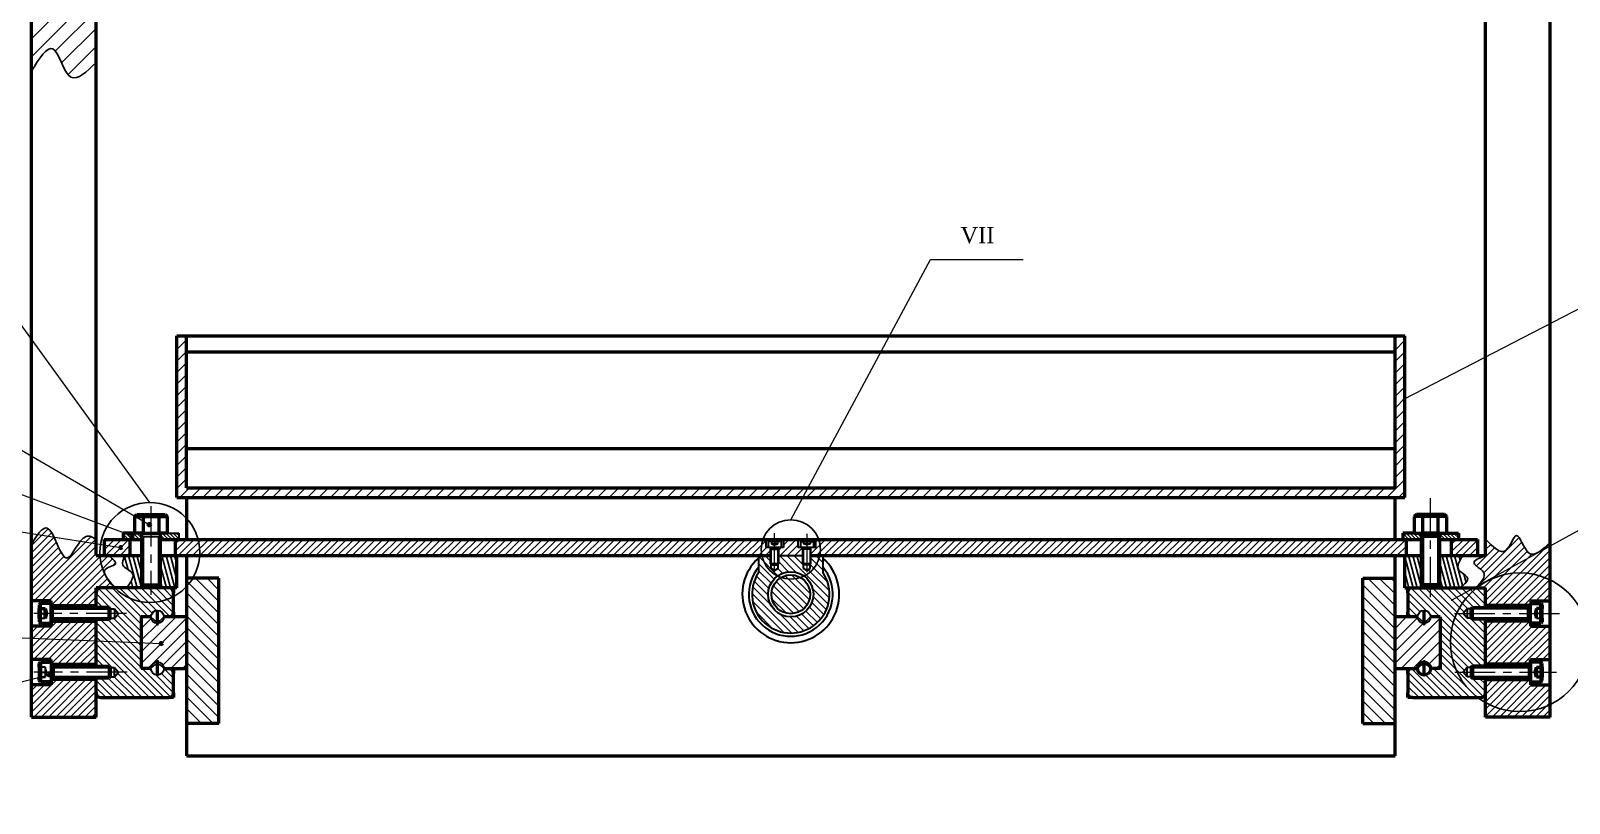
# Model space of a CAD drawing. Header units: inches. Extents: x -8900 to -5053, y -1814 to -15.
# Drawn here: x -7113.9 to -6637.8, y -1473.2 to -1234 of the extents above; entities that cross this region are included whole.
import ezdxf

# ---------------------------------------------------------------- set-up
doc = ezdxf.new("R2010")
doc.units = ezdxf.units.IN
doc.header["$LTSCALE"] = 2
doc.header["$MEASUREMENT"] = 0
for name, pattern in [('CENTER', [2, 1.25, -0.25, 0.25, -0.25]), ('CENTER2', [28.575, 19.05, -3.175, 3.175, -3.175]), ('DASHED', [0.2, 0.1, -0.1]), ('HIDDEN2', [4.7625, 3.175, -1.5875])]:
    doc.linetypes.add(name, pattern=pattern)
doc.layers.add('AM_0', color=7, linetype='Continuous', lineweight=50, plot=False)
for name, color, linetype, lineweight in [('Centerline (ISO)', 7, 'CENTER2', 30), ('duong co ban', 7, 'Continuous', 50), ('duong tam', 1, 'CENTER', 20), ('Hidden (ISO)', 7, 'DASHED', 30), ('Visible (ISO)', 7, 'Continuous', 50), ('Visible Narrow (ISO)', 6, 'Continuous', 35)]:
    doc.layers.add(name, color=color, linetype=linetype, lineweight=lineweight)
doc.styles.get("Standard").update_dxf_attribs({"font": 'arial.ttf', "height": 2.5})
pattern_1 = [(135, (-9133.90184, -669.1662), (-0.561266, -0.561266), [])]
pattern_2 = [(45, (-9133.9018, -669.1662), (-1.122532, 1.122532), [])]
pattern_3 = [(45, (-8345.9142, -2555.9642), (-1.7960512, 1.7960512), [])]
pattern_4 = [(135, (-8345.9142, -2555.9642), (-1.122532, -1.122532), [])]
pattern_5 = [(45, (-8345.9142, -2555.9642), (-1.122532, 1.122532), [])]

msp = doc.modelspace()

# ---------------------------------------------------------------- hatches: boundary and pattern name
h = msp.add_hatch()
h.set_pattern_fill('ANSI31', color=256, scale=1.25, style=0)
h.set_pattern_definition([(45, (-9133.902, -669.1662), (-2.80633, 2.80633), [])])
edge = h.paths.add_edge_path()
edge.add_spline(control_points=[(-7113.71, -1246.46), (-7111.32, -1242.59), (-7106.3, -1234.5), (-7102.73, -1252.7), (-7096.57, -1246.59), (-7093.71, -1243.76)], knot_values=[0, 0, 0, 0, 9.548776, 19.953225, 28.954952, 28.954952, 28.954952, 28.954952], degree=3, periodic=0)
edge.add_line((-7093.71, -1243.76), (-7093.71, -1195.96))
edge.add_line((-7093.71, -1195.96), (-7101.71, -1195.96))
edge.add_line((-7101.71, -1195.96), (-7101.71, -1193.96))
edge.add_line((-7101.71, -1193.96), (-7113.71, -1193.96))
edge.add_line((-7113.71, -1193.96), (-7113.71, -1246.46))
h.paths.add_polyline_path([(-7093.71, -1146.46), (-7113.71, -1146.46), (-7113.71, -1178.96), (-7101.71, -1178.96), (-7101.71, -1176.96), (-7093.71, -1176.96)])
at = {"linetype": 'Continuous'}
h = msp.add_hatch(dxfattribs=at)
h.set_pattern_fill('ANSI31', color=2, scale=0.8, style=0)
h.set_pattern_definition(pattern_3)
edge = h.paths.add_edge_path()
edge.add_line((-7068.71, -1378.46), (-6688.71, -1378.46))
edge.add_line((-7068.71, -1378.46), (-7068.71, -1328.46))
edge.add_line((-7068.71, -1328.46), (-7065.71, -1328.46))
edge.add_line((-7065.71, -1375.46), (-7065.71, -1328.46))
edge.add_line((-7065.71, -1375.46), (-6691.71, -1375.46))
edge.add_line((-6691.71, -1375.46), (-6691.71, -1328.46))
edge.add_line((-6691.71, -1328.46), (-6688.71, -1328.46))
edge.add_line((-6688.71, -1378.46), (-6688.71, -1328.46))
h = msp.add_hatch()
h.set_pattern_fill('ANSI31', color=256, scale=0.5, style=0)
h.set_pattern_definition(pattern_5)
edge = h.paths.add_edge_path()
edge.add_spline(control_points=[(-7093.71, -1391.54), (-7094.79, -1390.67), (-7098.36, -1388.96), (-7103.46, -1404.41), (-7107.57, -1383.18), (-7112, -1390.23), (-7113.71, -1392.95)], knot_values=[0, 0, 0, 0, 1.862215, 6.361029, 11.924613, 15.416338, 15.416338, 15.416338, 15.416338], degree=3, periodic=0)
edge.add_line((-7113.71, -1392.95), (-7113.71, -1410.45))
edge.add_line((-7113.71, -1410.45), (-7107.64, -1410.45))
edge.add_line((-7107.64, -1410.45), (-7107.64, -1411.32))
edge.add_line((-7107.64, -1411.32), (-7107.64, -1411.93))
edge.add_line((-7107.64, -1411.93), (-7093.71, -1411.93))
edge.add_line((-7093.71, -1411.93), (-7093.71, -1406.46))
edge.add_line((-7093.71, -1406.46), (-7087.68, -1406.46))
edge.add_spline(control_points=[(-7087.68, -1406.46), (-7089.96, -1404), (-7093.29, -1400.4), (-7086.22, -1399.43), (-7088.57, -1397.48), (-7089.79, -1396.46)], knot_values=[0, 0, 0, 0, 3.332756, 4.875654, 6.563686, 6.563686, 6.563686, 6.563686], degree=3, periodic=0)
edge.add_line((-7089.79, -1396.46), (-7093.71, -1396.46))
edge.add_line((-7093.71, -1396.46), (-7093.71, -1391.54))
h = msp.add_hatch()
h.set_pattern_fill('ANSI31', color=256, scale=0.25, angle=90, style=0)
h.set_pattern_definition(pattern_1)
h.paths.add_polyline_path([(-7079.59, -1389.5), (-7081.75, -1389.5), (-7085.31, -1389.5), (-7085.31, -1391.46), (-7079.59, -1391.46)])
h.paths.add_polyline_path([(-7068.12, -1389.5), (-7071.67, -1389.5), (-7073.83, -1389.5), (-7073.83, -1391.46), (-7068.12, -1391.46)])
h = msp.add_hatch()
h.set_pattern_fill('ANSI31', color=256, scale=0.25, angle=90, style=0)
h.set_pattern_definition(pattern_1)
h.paths.add_polyline_path([(-6672.12, -1389.5), (-6675.67, -1389.5), (-6677.83, -1389.5), (-6677.83, -1391.46), (-6672.12, -1391.46)])
h.paths.add_polyline_path([(-6683.59, -1389.5), (-6685.75, -1389.5), (-6689.31, -1389.5), (-6689.31, -1391.46), (-6683.59, -1391.46)])
h = msp.add_hatch()
h.set_pattern_fill('ANSI31', color=256, scale=0.5, style=0)
h.set_pattern_definition(pattern_5)
edge = h.paths.add_edge_path()
edge.add_line((-6649.79, -1411.93), (-6649.79, -1411.32))
edge.add_line((-6649.79, -1411.32), (-6649.79, -1410.44))
edge.add_line((-6649.79, -1410.44), (-6643.71, -1410.44))
edge.add_line((-6643.71, -1410.44), (-6643.71, -1392.38))
edge.add_spline(control_points=[(-6643.71, -1392.38), (-6646.15, -1394.72), (-6650.72, -1399.11), (-6653.94, -1386.53), (-6657.29, -1398.09), (-6661.39, -1393.77), (-6663.71, -1391.33)], knot_values=[0, 0, 0, 0, 7.397756, 13.910659, 19.480026, 26.732752, 26.732752, 26.732752, 26.732752], degree=3, periodic=0)
edge.add_line((-6663.71, -1391.33), (-6663.71, -1396.46))
edge.add_spline(control_points=[(-6663.71, -1396.46), (-6665.6, -1397.23), (-6669.24, -1398.72), (-6662.28, -1401.71), (-6665.04, -1404.73), (-6666.63, -1406.46)], knot_values=[0, 0, 0, 0, 4.285373, 8.258846, 13.654231, 13.654231, 13.654231, 13.654231], degree=3, periodic=0)
edge.add_line((-6666.63, -1406.46), (-6663.71, -1406.46))
edge.add_line((-6663.71, -1406.46), (-6663.71, -1411.93))
edge.add_line((-6663.71, -1411.93), (-6649.79, -1411.93))
h = msp.add_hatch()
h.set_pattern_fill('ANSI31', color=256, scale=0.5, style=0)
h.set_pattern_definition(pattern_2)
h.paths.add_polyline_path([(-6876.41, -1391.46), (-6881.01, -1391.46), (-6881.01, -1393.96), (-6882.46, -1393.96), (-6882.46, -1396.46), (-6874.96, -1396.46), (-6874.96, -1393.96), (-6876.41, -1393.96)])
h.paths.add_polyline_path([(-7083.21, -1391.46), (-7091.21, -1391.46), (-7091.21, -1396.46), (-7083.21, -1396.46)])
h.paths.add_polyline_path([(-6884.96, -1393.96), (-6886.41, -1393.96), (-6886.41, -1391.46), (-7069.21, -1391.46), (-7069.21, -1396.46), (-6884.96, -1396.46)])
h.paths.add_polyline_path([(-6666.21, -1391.46), (-6674.21, -1391.46), (-6674.21, -1396.46), (-6666.21, -1396.46)])
h = msp.add_hatch()
h.set_pattern_fill('ANSI31', color=256, scale=0.5, style=0)
h.set_pattern_definition(pattern_2)
h.paths.add_polyline_path([(-6688.21, -1391.46), (-6871.01, -1391.46), (-6871.01, -1393.96), (-6872.46, -1393.96), (-6872.46, -1396.46), (-6688.21, -1396.46)])
h = msp.add_hatch(dxfattribs=at)
h.set_pattern_fill('ANSI31', scale=10, angle=60, style=0)
h.set_pattern_definition([(105, (-403.5661, 178.0702), (-1.20740728, -0.3235238), [])])
edge = h.paths.add_edge_path()
edge.add_line((-7079.59, -1396.46), (-7084.78, -1396.46))
edge.add_spline(control_points=[(-7084.78, -1396.46), (-7085.29, -1397.54), (-7086.45, -1399.99), (-7080.75, -1401.7), (-7082.97, -1404.76), (-7084.22, -1406.46)], knot_values=[0, 0, 0, 0, 3.03125, 6.873189, 11.74646, 11.74646, 11.74646, 11.74646], degree=3, periodic=0)
edge.add_line((-7084.22, -1406.46), (-7079.59, -1406.46))
edge.add_line((-7079.59, -1406.46), (-7079.59, -1396.46))
h.paths.add_polyline_path([(-7073.83, -1406.46), (-7068.71, -1406.46), (-7068.71, -1396.46), (-7073.83, -1396.46)])
h = msp.add_hatch()
h.set_pattern_fill('ANSI31', color=256, scale=0.5, angle=90, style=0)
h.set_pattern_definition([(135, (-9133.9018, -669.1662), (-1.122532, -1.122532), [])])
h.paths.add_polyline_path([(-6868.71, -1401.83), (-6868.71, -1396.46), (-6872.46, -1396.46), (-6872.46, -1399.06), (-6872.69, -1399.25), (-6872.69, -1400.46), (-6873.71, -1401.08), (-6874.74, -1400.46), (-6874.74, -1399.25), (-6874.96, -1399.06), (-6874.96, -1396.46), (-6882.46, -1396.46), (-6882.46, -1399.06), (-6882.69, -1399.31), (-6882.69, -1400.46), (-6883.71, -1401.08), (-6884.74, -1400.46), (-6884.74, -1399.31), (-6884.96, -1399.06), (-6884.96, -1396.46), (-6888.71, -1396.46), (-6888.71, -1401.83, 1.863325)])
h.paths.add_polyline_path([(-6871.71, -1408.46, -1), (-6885.71, -1408.46, -1)], flags=16)
h.paths.add_polyline_path([(-6872.71, -1408.46, -1), (-6884.71, -1408.46, -1)], flags=0)
h = msp.add_hatch(dxfattribs=at)
h.set_pattern_fill('ANSI31', scale=10, angle=60, style=0)
h.set_pattern_definition([(105, (-236.7147, 207.9913), (-1.20740728, -0.3235238), [])])
edge = h.paths.add_edge_path()
edge.add_spline(control_points=[(-6671.66, -1406.46), (-6670.3, -1405.39), (-6667.66, -1403.31), (-6673.51, -1401.04), (-6671.76, -1398.11), (-6670.77, -1396.46)], knot_values=[0, 0, 0, 0, 3.895312, 7.523838, 12.166792, 12.166792, 12.166792, 12.166792], degree=3, periodic=0)
edge.add_line((-6670.77, -1396.46), (-6677.83, -1396.46))
edge.add_line((-6677.83, -1396.46), (-6677.83, -1406.1))
edge.add_line((-6677.83, -1406.1), (-6678.38, -1406.46))
edge.add_line((-6678.38, -1406.46), (-6671.66, -1406.46))
h.paths.add_polyline_path([(-6683.59, -1396.46), (-6688.71, -1396.46), (-6688.71, -1406.46), (-6683.05, -1406.46), (-6683.59, -1406.1)])
at = {"lineweight": 20}
h = msp.add_hatch(dxfattribs=at)
h.set_pattern_fill('ANSI31', color=256, scale=0.8, angle=90, style=0)
h.set_pattern_definition([(135, (-8345.9142, -2555.9642), (-1.7960512, -1.7960512), [])])
edge = h.paths.add_edge_path()
edge.add_line((-7065.71, -1403.46), (-7065.71, -1448.46))
edge.add_line((-7055.71, -1403.46), (-7065.71, -1403.46))
edge.add_line((-7055.71, -1448.46), (-7055.71, -1403.46))
edge.add_line((-7055.71, -1448.46), (-7065.71, -1448.46))
edge = h.paths.add_edge_path()
edge.add_line((-6691.71, -1448.46), (-6691.71, -1403.46))
edge.add_line((-6701.71, -1448.46), (-6691.71, -1448.46))
edge.add_line((-6701.71, -1448.46), (-6701.71, -1403.46))
edge.add_line((-6701.71, -1403.46), (-6691.71, -1403.46))
h = msp.add_hatch()
h.set_pattern_fill('ANSI31', color=256, scale=0.5, angle=90, style=0)
h.set_pattern_definition(pattern_4)
h.paths.add_polyline_path([(-7093.71, -1430.72), (-7089.68, -1430.72), (-7089.32, -1431.09), (-7088.03, -1431.09), (-7086.79, -1432.55), (-7088.03, -1434.02), (-7089.32, -1434.02), (-7089.68, -1434.38), (-7093.71, -1434.38), (-7093.71, -1438.96, 0.414214), (-7092.21, -1440.46), (-7071.21, -1440.46, 0.414214), (-7069.71, -1438.96), (-7069.71, -1432.96, 0.414214), (-7071.21, -1431.46), (-7072.71, -1431.46, -1), (-7076.71, -1431.46), (-7079.71, -1431.46), (-7079.71, -1415.46), (-7076.71, -1415.46, -1), (-7072.71, -1415.46), (-7071.21, -1415.46, 0.414214), (-7069.71, -1413.96), (-7069.71, -1407.96, 0.414214), (-7071.21, -1406.46), (-7092.21, -1406.46, 0.414214), (-7093.71, -1407.96), (-7093.71, -1412.54), (-7089.68, -1412.54), (-7089.32, -1412.91), (-7088.03, -1412.91), (-7086.79, -1414.37), (-7088.03, -1415.84), (-7089.32, -1415.84), (-7089.68, -1416.2), (-7093.71, -1416.2)])
h = msp.add_hatch(dxfattribs=at)
h.set_pattern_fill('ANSI31', color=256, scale=0.5, angle=90, style=0)
h.set_pattern_definition(pattern_4)
h.paths.add_polyline_path([(-6663.71, -1416.2), (-6667.75, -1416.2), (-6668.11, -1415.84), (-6669.4, -1415.84), (-6670.64, -1414.37), (-6669.4, -1412.91), (-6668.12, -1412.91), (-6668.12, -1412.9), (-6668.11, -1412.9), (-6667.75, -1412.54), (-6663.71, -1412.54), (-6663.71, -1407.96, 0.414214), (-6665.21, -1406.46), (-6686.21, -1406.46, 0.414214), (-6687.71, -1407.96), (-6687.71, -1413.96, 0.414214), (-6686.21, -1415.46), (-6684.71, -1415.46, -1), (-6680.71, -1415.46), (-6677.71, -1415.46), (-6677.71, -1431.46), (-6680.71, -1431.46, -1), (-6684.71, -1431.46), (-6686.21, -1431.46, 0.414214), (-6687.71, -1432.96), (-6687.71, -1438.96, 0.414214), (-6686.21, -1440.46), (-6665.21, -1440.46, 0.414214), (-6663.71, -1438.96), (-6663.71, -1434.38), (-6667.74, -1434.38), (-6668.1, -1434.02), (-6669.4, -1434.02), (-6670.64, -1432.55), (-6669.4, -1431.09), (-6668.12, -1431.09), (-6667.74, -1430.72), (-6663.71, -1430.72)])
h = msp.add_hatch()
h.set_pattern_fill('ANSI31', color=256, scale=0.5, style=0)
h.set_pattern_definition(pattern_5)
h.paths.add_polyline_path([(-7107.64, -1416.81), (-7107.64, -1417.42), (-7107.64, -1418.3), (-7113.71, -1418.3), (-7113.71, -1428.63), (-7107.64, -1428.63), (-7107.64, -1429.5), (-7107.64, -1430.11), (-7093.71, -1430.11), (-7093.71, -1416.81)])
h = msp.add_hatch()
h.set_pattern_fill('ANSI31', color=256, scale=0.8, style=0)
h.set_pattern_definition(pattern_3)
edge = h.paths.add_edge_path()
edge.add_spline(control_points=[(-7072.71, -1431.46), (-7072.71, -1427.46), (-7076.71, -1427.46), (-7076.71, -1431.46)], knot_values=[0, 0, 0, 0, 1, 1, 1, 1], weights=[1, 0.333333, 0.333333, 1], degree=3, periodic=0)
edge.add_line((-7079.71, -1431.46), (-7076.71, -1431.46))
edge.add_line((-7079.71, -1415.46), (-7079.71, -1431.46))
edge.add_line((-7076.71, -1415.46), (-7079.71, -1415.46))
edge.add_spline(control_points=[(-7076.71, -1415.46), (-7076.71, -1419.46), (-7072.71, -1419.46), (-7072.71, -1415.46)], knot_values=[0, 0, 0, 0, 1, 1, 1, 1], weights=[1, 0.333333, 0.333333, 1], degree=3, periodic=0)
edge.add_line((-7065.71, -1415.46), (-7072.71, -1415.46))
edge.add_line((-7065.71, -1431.46), (-7065.71, -1415.46))
edge.add_line((-7072.71, -1431.46), (-7065.71, -1431.46))
at = {"linetype": 'Continuous'}
h = msp.add_hatch(dxfattribs=at)
h.set_pattern_fill('DEFAULT__37', color=2, scale=0.038556, angle=165, style=0, pattern_type=0)
h.set_pattern_definition([(165, (-8345.914174, -2555.964174), (-0.0099789622, -0.0372419938), [])])
edge = h.paths.add_edge_path()
edge.add_spline(control_points=[(-7074.71, -1417.91), (-7075.21, -1417.91), (-7075.21, -1417.41), (-7074.71, -1417.41)], knot_values=[0, 0, 0, 0, 1, 1, 1, 1], weights=[1, 0.333333, 0.333333, 1], degree=3, periodic=0)
edge.add_spline(control_points=[(-7074.71, -1417.41), (-7074.21, -1417.41), (-7074.21, -1417.91), (-7074.71, -1417.91)], knot_values=[0, 0, 0, 0, 1, 1, 1, 1], weights=[1, 0.333333, 0.333333, 1], degree=3, periodic=0)
h = msp.add_hatch()
h.set_pattern_fill('ANSI31', color=256, scale=0.8, style=0)
h.set_pattern_definition(pattern_3)
edge = h.paths.add_edge_path()
edge.add_spline(control_points=[(-6684.71, -1415.46), (-6684.71, -1419.46), (-6680.71, -1419.46), (-6680.71, -1415.46)], knot_values=[0, 0, 0, 0, 1, 1, 1, 1], weights=[1, 0.333333, 0.333333, 1], degree=3, periodic=0)
edge.add_line((-6677.71, -1415.46), (-6680.71, -1415.46))
edge.add_line((-6677.71, -1431.46), (-6677.71, -1415.46))
edge.add_line((-6680.71, -1431.46), (-6677.71, -1431.46))
edge.add_spline(control_points=[(-6680.71, -1431.46), (-6680.71, -1427.46), (-6684.71, -1427.46), (-6684.71, -1431.46)], knot_values=[0, 0, 0, 0, 1, 1, 1, 1], weights=[1, 0.333333, 0.333333, 1], degree=3, periodic=0)
edge.add_line((-6691.71, -1431.46), (-6684.71, -1431.46))
edge.add_line((-6691.71, -1415.46), (-6691.71, -1431.46))
edge.add_line((-6684.71, -1415.46), (-6691.71, -1415.46))
h = msp.add_hatch(dxfattribs=at)
h.set_pattern_fill('DEFAULT__34', color=2, scale=0.038536, angle=245, style=0, pattern_type=0)
h.set_pattern_definition([(245, (-8345.914174, -2555.964174), (0.034925176, -0.016285877), [])])
edge = h.paths.add_edge_path()
edge.add_spline(control_points=[(-6682.71, -1417.91), (-6683.21, -1417.91), (-6683.21, -1417.41), (-6682.71, -1417.41)], knot_values=[0, 0, 0, 0, 1, 1, 1, 1], weights=[1, 0.333333, 0.333333, 1], degree=3, periodic=0)
edge.add_spline(control_points=[(-6682.71, -1417.41), (-6682.21, -1417.41), (-6682.21, -1417.91), (-6682.71, -1417.91)], knot_values=[0, 0, 0, 0, 1, 1, 1, 1], weights=[1, 0.333333, 0.333333, 1], degree=3, periodic=0)
h = msp.add_hatch()
h.set_pattern_fill('ANSI31', color=256, scale=0.5, style=0)
h.set_pattern_definition(pattern_5)
h.paths.add_polyline_path([(-6663.71, -1416.81), (-6663.71, -1430.11), (-6649.79, -1430.11), (-6649.79, -1429.5), (-6649.79, -1428.62), (-6643.71, -1428.62), (-6643.71, -1418.3), (-6649.79, -1418.3), (-6649.79, -1417.42), (-6649.79, -1416.81)])
h.paths.add_polyline_path([(-6643.71, -1446.46), (-6643.71, -1436.48), (-6649.79, -1436.48), (-6649.79, -1435.6), (-6649.79, -1434.99), (-6663.71, -1434.99), (-6663.71, -1446.46)])
h = msp.add_hatch(dxfattribs=at)
h.set_pattern_fill('DEFAULT__38', color=2, scale=0.038468, angle=125, style=0, pattern_type=0)
h.set_pattern_definition([(125, (-8345.914174, -2555.964174), (-0.0315109136, -0.0220641792), [])])
edge = h.paths.add_edge_path()
edge.add_spline(control_points=[(-7074.71, -1429.01), (-7074.21, -1429.01), (-7074.21, -1429.51), (-7074.71, -1429.51)], knot_values=[0, 0, 0, 0, 1, 1, 1, 1], weights=[1, 0.333333, 0.333333, 1], degree=3, periodic=0)
edge.add_spline(control_points=[(-7074.71, -1429.51), (-7075.21, -1429.51), (-7075.21, -1429.01), (-7074.71, -1429.01)], knot_values=[0, 0, 0, 0, 1, 1, 1, 1], weights=[1, 0.333333, 0.333333, 1], degree=3, periodic=0)
h = msp.add_hatch(dxfattribs=at)
h.set_pattern_fill('DEFAULT__33', color=2, scale=0.038562, angle=285, style=0, pattern_type=0)
h.set_pattern_definition([(285, (-8345.914174, -2555.964174), (0.037248373, 0.0099806714), [])])
edge = h.paths.add_edge_path()
edge.add_spline(control_points=[(-6682.71, -1429.01), (-6682.21, -1429.01), (-6682.21, -1429.51), (-6682.71, -1429.51)], knot_values=[0, 0, 0, 0, 1, 1, 1, 1], weights=[1, 0.333333, 0.333333, 1], degree=3, periodic=0)
edge.add_spline(control_points=[(-6682.71, -1429.51), (-6683.21, -1429.51), (-6683.21, -1429.01), (-6682.71, -1429.01)], knot_values=[0, 0, 0, 0, 1, 1, 1, 1], weights=[1, 0.333333, 0.333333, 1], degree=3, periodic=0)
h = msp.add_hatch()
h.set_pattern_fill('ANSI31', color=256, scale=0.5, style=0)
h.set_pattern_definition(pattern_5)
h.paths.add_polyline_path([(-7093.71, -1446.46), (-7093.71, -1434.99), (-7107.64, -1434.99), (-7107.64, -1435.6), (-7107.64, -1436.48), (-7113.71, -1436.48), (-7113.71, -1446.46)])
at = {"layer": 'duong co ban'}
for points in [[(-6688.76, -1348.17, 1), (-6689.45, -1348.17, 1)], [(-7082.19, -1390.33, 1), (-7082.88, -1390.33, 1)], [(-7076.9, -1386.88, 1), (-7077.59, -1386.88, 1)], [(-7085.7, -1393.96, 1), (-7086.39, -1393.96, 1)], [(-6673.74, -1410.23, 1), (-6674.43, -1410.23, 1)], [(-7073.19, -1423.68, 1), (-7073.88, -1423.68, 1)], [(-7107.87, -1433.35, 1), (-7108.56, -1433.35, 1)]]:
    msp.add_hatch(color=256, dxfattribs=at).paths.add_polyline_path(points)

# ---------------------------------------------------------------- linework, layer by layer
at = {"lineweight": 20}
for p, q in [((-6481.19, -1240.52), (-6689.11, -1348.17)), ((-7268.51, -1275.48), (-7077.25, -1386.88)), ((-6481.89, -1304.32), (-6674.09, -1410.23)), ((-7266.47, -1321.91), (-7082.54, -1390.33)), ((-7266.47, -1365.83), (-7086.05, -1393.96)), ((-7266.47, -1416.03), (-7073.53, -1423.68)), ((-7266.47, -1473.16), (-7108.22, -1433.35))]:
    msp.add_line(p, q, dxfattribs=at)
for p, q in [((-6681.79, -1383.74), (-6685.08, -1383.74)), ((-6884.74, -1394.44), (-6884.74, -1396.46)), ((-6882.69, -1394.44), (-6882.69, -1396.46)), ((-6874.74, -1396.46), (-6874.74, -1394.38)), ((-6872.69, -1396.46), (-6872.69, -1394.38)), ((-6884.74, -1400.46), (-6884.74, -1396.46)), ((-6882.69, -1400.46), (-6882.69, -1396.46)), ((-6874.74, -1400.46), (-6874.74, -1396.46)), ((-6872.69, -1400.46), (-6872.69, -1396.46)), ((-7079.59, -1406.1), (-7079.21, -1406.46)), ((-7079.59, -1406.1), (-7073.83, -1406.1)), ((-7079.05, -1406.03), (-7074.38, -1406.03)), ((-7079.05, -1406.1), (-7079.05, -1406.46)), ((-7074.38, -1406.1), (-7074.38, -1406.46)), ((-7073.83, -1406.1), (-7074.24, -1406.46)), ((-6677.83, -1406.1), (-6683.59, -1406.1)), ((-6683.59, -1406.1), (-6683.05, -1406.46)), ((-6678.38, -1406.03), (-6683.05, -1406.03)), ((-6683.05, -1406.1), (-6683.05, -1406.46)), ((-6677.83, -1406.1), (-6678.38, -1406.46)), ((-6678.38, -1406.1), (-6678.38, -1406.46)), ((-7107.64, -1411.32), (-7107.64, -1411.32)), ((-6649.79, -1411.32), (-6649.79, -1411.32)), ((-7107.64, -1435.6), (-7107.64, -1435.6)), ((-6649.79, -1435.6), (-6649.79, -1435.6))]:
    msp.add_line(p, q)
at = {"color": 7, "linetype": 'Continuous'}
for p, q in [((-7079.05, -1390.57), (-7079.05, -1406.03)), ((-7074.38, -1406.03), (-7074.38, -1390.57)), ((-7074.96, -1417.41), (-7074.96, -1413.66)), ((-7074.96, -1413.66), (-7074.46, -1413.66)), ((-7074.46, -1417.41), (-7074.46, -1413.66)), ((-6682.96, -1413.66), (-6682.46, -1413.66)), ((-6682.96, -1417.41), (-6682.96, -1413.66)), ((-6682.46, -1417.41), (-6682.46, -1413.66)), ((-7076.71, -1415.46), (-7075.77, -1416.4)), ((-7073.65, -1416.4), (-7072.71, -1415.46)), ((-6684.71, -1415.46), (-6683.77, -1416.4)), ((-6681.65, -1416.4), (-6680.71, -1415.46)), ((-7075.77, -1430.52), (-7076.71, -1431.46)), ((-7074.96, -1429.51), (-7074.96, -1433.26)), ((-7074.46, -1429.51), (-7074.46, -1433.26)), ((-7072.71, -1431.46), (-7073.65, -1430.52)), ((-6683.77, -1430.52), (-6684.71, -1431.46)), ((-6682.96, -1429.51), (-6682.96, -1433.26)), ((-6682.46, -1429.51), (-6682.46, -1433.26)), ((-6680.71, -1431.46), (-6681.65, -1430.52)), ((-7074.46, -1433.26), (-7074.96, -1433.26)), ((-6682.46, -1433.26), (-6682.96, -1433.26))]:
    msp.add_line(p, q, dxfattribs=at)
for centre, radius in [((-7077.06, -1395.5), 15.48), ((-6878.71, -1394.57), 9.17), ((-6653.11, -1423.31), 21.48)]:
    msp.add_circle(centre, radius)
for centre in [(-7074.71, -1417.66), (-6682.71, -1417.66), (-7074.71, -1429.26), (-6682.71, -1429.26)]:
    msp.add_circle(centre, 0.25, dxfattribs=at)
for centre, start, end in [((-7074.71, -1415.34), 225, 260.36), ((-7074.71, -1415.34), 279.64, 315), ((-6682.71, -1415.34), 225, 260.36), ((-6682.71, -1415.34), 279.64, 315), ((-7074.71, -1431.59), 99.64, 135), ((-7074.71, -1431.59), 45, 80.36), ((-6682.71, -1431.59), 99.64, 135), ((-6682.71, -1431.59), 45, 80.36)]:
    msp.add_arc(centre, 1.5, start, end, dxfattribs=at)
for points in [[(-7113.71, -1246.46), (-7107.1, -1239.57), (-7101.47, -1248.32), (-7093.71, -1243.76)], [(-6663.71, -1391.33), (-6657.36, -1394.82), (-6654.13, -1390.29), (-6650.37, -1395.61), (-6643.71, -1392.38)], [(-7089.79, -1396.46), (-7087.71, -1399.12), (-7090.5, -1400.42), (-7087.68, -1406.46)], [(-6670.77, -1396.46), (-6671.92, -1400.96), (-6669.24, -1403.42), (-6671.66, -1406.46)], [(-6663.71, -1396.46), (-6667.27, -1398.86), (-6664.36, -1401.57), (-6666.63, -1406.46)]]:
    msp.add_spline(points, degree=3)
msp.add_open_spline([(-7113.71, -1392.95), (-7112, -1390.23), (-7107.57, -1383.18), (-7103.46, -1404.41), (-7098.36, -1388.96), (-7094.79, -1390.67), (-7093.71, -1391.54)], degree=3, knots=[0, 0, 0, 0, 3.491725, 9.055309, 13.554124, 15.416338, 15.416338, 15.416338, 15.416338])
msp.add_spline([(-7084.78, -1396.46), (-7085.44, -1399.42), (-7082.51, -1401.9), (-7084.22, -1406.46)], degree=3, dxfattribs=at)
at = {"layer": 'AM_0', "ltscale": 0.5}
for p, q in [((-7079.59, -1405.48), (-7073.83, -1405.48)), ((-6677.83, -1405.48), (-6683.59, -1405.48))]:
    msp.add_line(p, q, dxfattribs=at)
at = {"layer": 'AM_0', "ltscale": 0.3}
for p, q in [((-7089.68, -1416.2), (-7089.68, -1412.54)), ((-6667.75, -1416.2), (-6667.75, -1412.54)), ((-7089.68, -1430.72), (-7089.68, -1434.38)), ((-6667.74, -1430.72), (-6667.74, -1434.38))]:
    msp.add_line(p, q, dxfattribs=at)
at = {"layer": 'Centerline (ISO)', "linetype": 'HIDDEN2'}
for p, q in [((-6884.71, -1391.63), (-6884.71, -1392.83)), ((-6884.21, -1392.83), (-6884.71, -1392.83)), ((-6883.21, -1392.83), (-6884.21, -1392.83)), ((-6883.71, -1391.63), (-6883.71, -1392.83)), ((-6882.71, -1392.83), (-6883.21, -1392.83)), ((-6882.71, -1392.83), (-6882.71, -1391.63)), ((-7111.3, -1414.37), (-7109.47, -1414.37)), ((-7109.47, -1415.9), (-7111.3, -1415.9)), ((-6646.13, -1414.37), (-6647.96, -1414.37)), ((-6647.96, -1415.89), (-6646.13, -1415.89)), ((-7109.47, -1431.03), (-7111.3, -1431.03)), ((-7111.3, -1432.55), (-7109.47, -1432.55)), ((-7109.47, -1431.03), (-7109.47, -1431.79)), ((-7109.06, -1432.55), (-7109.47, -1431.03)), ((-7109.47, -1431.79), (-7109.47, -1433.32)), ((-7109.47, -1434.08), (-7109.06, -1432.55)), ((-6646.13, -1432.55), (-6647.96, -1432.55)), ((-7111.3, -1434.08), (-7109.47, -1434.08)), ((-7109.47, -1433.32), (-7109.47, -1434.08))]:
    msp.add_line(p, q, dxfattribs=at)
at = {"layer": 'duong co ban', "lineweight": 20}
for p, q in [((-7077.06, -1380.01), (-7136.5, -1297.97)), ((-6878.71, -1385.4), (-6835.45, -1304.78)), ((-6835.45, -1304.78), (-6806.84, -1304.78))]:
    msp.add_line(p, q, dxfattribs=at)
at = {"layer": 'duong co ban', "lineweight": 30}
for p, q in [((-7071.67, -1389.5), (-7068.12, -1389.5)), ((-7068.12, -1389.5), (-7068.12, -1391.46)), ((-6886.41, -1391.46), (-6886.41, -1393.96)), ((-6881.01, -1393.96), (-6886.41, -1393.96)), ((-6885.71, -1391.89), (-6885.71, -1393.96)), ((-6884.96, -1396.46), (-6884.96, -1393.96)), ((-6884.96, -1394.44), (-6882.46, -1394.44)), ((-6884.71, -1392.83), (-6883.71, -1393.1)), ((-6883.71, -1393.1), (-6882.71, -1392.83)), ((-6882.46, -1396.46), (-6882.46, -1393.96)), ((-6881.71, -1391.89), (-6881.71, -1393.96)), ((-6881.01, -1391.46), (-6881.01, -1393.96)), ((-6876.41, -1393.96), (-6876.41, -1391.46)), ((-6871.01, -1393.96), (-6876.41, -1393.96)), ((-6875.71, -1391.89), (-6875.71, -1393.96)), ((-6874.96, -1396.46), (-6874.96, -1393.96)), ((-6874.96, -1394.38), (-6872.46, -1394.38)), ((-6874.71, -1392.83), (-6874.71, -1391.63)), ((-6874.71, -1392.83), (-6874.21, -1392.83)), ((-6873.71, -1393.1), (-6874.71, -1392.83)), ((-6874.21, -1392.83), (-6873.21, -1392.83)), ((-6873.71, -1391.63), (-6873.71, -1392.83)), ((-6872.71, -1392.83), (-6873.71, -1393.1)), ((-6873.21, -1392.83), (-6872.71, -1392.83)), ((-6872.71, -1391.63), (-6872.71, -1392.83)), ((-6872.46, -1396.46), (-6872.46, -1393.96)), ((-6871.71, -1391.89), (-6871.71, -1393.96)), ((-6871.01, -1393.96), (-6871.01, -1391.46)), ((-6674.21, -1391.46), (-6674.21, -1396.46)), ((-6888.71, -1396.46), (-6888.71, -1401.83)), ((-6884.96, -1399.06), (-6884.96, -1396.46)), ((-6884.96, -1399.06), (-6884.74, -1399.31)), ((-6882.46, -1399.06), (-6884.96, -1399.06)), ((-6884.74, -1399.31), (-6882.69, -1399.31)), ((-6884.74, -1400.46), (-6884.74, -1399.31)), ((-6882.69, -1399.31), (-6882.46, -1399.06)), ((-6882.69, -1399.31), (-6882.69, -1400.46)), ((-6882.46, -1396.46), (-6874.96, -1396.46)), ((-6882.46, -1399.06), (-6882.46, -1396.46)), ((-6874.96, -1399.06), (-6874.96, -1396.46)), ((-6874.96, -1399.06), (-6874.74, -1399.25)), ((-6872.46, -1399.06), (-6874.96, -1399.06)), ((-6874.74, -1399.25), (-6872.69, -1399.25)), ((-6874.74, -1400.46), (-6874.74, -1399.25)), ((-6872.69, -1399.25), (-6872.46, -1399.06)), ((-6872.69, -1400.46), (-6872.69, -1399.25)), ((-6872.46, -1399.06), (-6872.46, -1396.46)), ((-6868.71, -1401.83), (-6868.71, -1396.46)), ((-6883.71, -1401.08), (-6884.74, -1400.46)), ((-6883.71, -1401.08), (-6882.69, -1400.46)), ((-6873.71, -1401.08), (-6874.74, -1400.46)), ((-6873.71, -1401.08), (-6872.69, -1400.46)), ((-7089.32, -1412.91), (-7088.03, -1412.91)), ((-7088.03, -1412.91), (-7086.79, -1414.37)), ((-7088.03, -1412.91), (-7088.03, -1415.84)), ((-6669.4, -1412.91), (-6670.64, -1414.37)), ((-6669.4, -1412.91), (-6669.4, -1415.84)), ((-6668.11, -1412.91), (-6669.4, -1412.91)), ((-6649.79, -1411.32), (-6649.79, -1410.44)), ((-7089.32, -1415.84), (-7088.03, -1415.84)), ((-7088.03, -1415.84), (-7086.79, -1414.37)), ((-6669.4, -1415.84), (-6670.64, -1414.37)), ((-6668.11, -1415.84), (-6669.4, -1415.84)), ((-7089.32, -1431.09), (-7088.03, -1431.09)), ((-7088.03, -1434.02), (-7088.03, -1431.09)), ((-7088.03, -1431.09), (-7086.79, -1432.55)), ((-7088.03, -1434.02), (-7086.79, -1432.55)), ((-6669.4, -1431.09), (-6670.64, -1432.55)), ((-6669.4, -1434.02), (-6670.64, -1432.55)), ((-6669.4, -1434.02), (-6669.4, -1431.09)), ((-6668.11, -1431.09), (-6669.4, -1431.09)), ((-7107.64, -1434.99), (-7093.71, -1434.99)), ((-7089.32, -1434.02), (-7088.03, -1434.02)), ((-6668.11, -1434.02), (-6669.4, -1434.02))]:
    msp.add_line(p, q, dxfattribs=at)
at = {"layer": 'duong co ban'}
for centre in [(-7082.54, -1390.33), (-7077.25, -1386.88), (-7086.05, -1393.96), (-7073.53, -1423.68), (-7108.22, -1433.35)]:
    msp.add_circle(centre, 0.345, dxfattribs=at)
at = {"layer": 'duong co ban', "lineweight": 30}
for centre, radius in [((-6878.71, -1408.46), 7), ((-6878.71, -1408.46), 6), ((-7074.71, -1415.46), 2), ((-6682.71, -1415.46), 2), ((-7074.71, -1431.46), 2)]:
    msp.add_circle(centre, radius, dxfattribs=at)
for centre, radius, start, end in [((-6878.71, -1408.46), 15, 132.0875, 47.9125), ((-6878.71, -1408.46), 13, 140.3355, 39.6645), ((-6878.71, -1408.46), 12, 146.4427, 33.5573), ((-6686.21, -1407.96), 1.5, 90, 180), ((-6665.21, -1407.96), 1.5, 0, 90), ((-6686.21, -1413.96), 1.5, 180, 270), ((-6686.21, -1432.96), 1.5, 90, 180), ((-6686.21, -1438.96), 1.5, 180, 270)]:
    msp.add_arc(centre, radius, start, end, dxfattribs=at)
at = {"layer": 'duong tam', "ltscale": 5}
for p, q in [((-6680.71, -1409.34), (-6680.71, -1378.69)), ((-7076.71, -1381.18), (-7076.71, -1408.58)), ((-6883.71, -1401.47), (-6883.71, -1389.56)), ((-6873.71, -1389.76), (-6873.71, -1401.63)), ((-7084.31, -1414.37), (-7112.98, -1414.37)), ((-6673.33, -1414.37), (-6639.12, -1414.37)), ((-7084.12, -1432.55), (-7112.95, -1432.55)), ((-6673.21, -1432.55), (-6641.73, -1432.55))]:
    msp.add_line(p, q, dxfattribs=at)
at = {"layer": 'Hidden (ISO)', "linetype": 'Continuous'}
for p, q in [((-7079.59, -1390.57), (-7073.83, -1390.57)), ((-7106.99, -1416.2), (-7106.99, -1412.54)), ((-6650.44, -1430.72), (-6650.44, -1434.38))]:
    msp.add_line(p, q, dxfattribs=at)
at = {"layer": 'Visible (ISO)'}
for p, q in [((-7113.71, -1446.46), (-7113.71, -1138.46)), ((-7093.71, -1396.46), (-7093.71, -1192.46)), ((-6663.71, -1396.46), (-6663.71, -1192.46)), ((-6643.71, -1446.46), (-6643.71, -1191.46)), ((-7068.71, -1378.46), (-7068.71, -1328.46)), ((-7068.71, -1328.46), (-6688.71, -1328.46)), ((-7065.71, -1375.46), (-7065.71, -1328.46)), ((-6691.71, -1375.46), (-6691.71, -1328.46)), ((-6688.71, -1378.46), (-6688.71, -1328.46)), ((-6691.71, -1333.46), (-7065.71, -1333.46)), ((-6691.71, -1363.46), (-7065.71, -1363.46)), ((-7065.71, -1375.46), (-6691.71, -1375.46)), ((-7068.71, -1378.46), (-6688.71, -1378.46)), ((-7065.71, -1378.46), (-7065.71, -1391.46)), ((-6691.71, -1391.46), (-6691.71, -1378.46)), ((-7081.75, -1384.41), (-7081.08, -1383.74)), ((-7081.75, -1389.5), (-7081.75, -1384.41)), ((-7079.14, -1384.41), (-7079.14, -1389.5)), ((-7074.29, -1384.41), (-7074.29, -1389.5)), ((-7072.35, -1383.74), (-7071.67, -1384.41)), ((-7071.67, -1384.41), (-7071.67, -1389.5)), ((-6685.75, -1384.41), (-6685.75, -1389.5)), ((-6675.67, -1389.5), (-6675.67, -1384.41)), ((-7085.31, -1389.5), (-7085.31, -1391.46)), ((-7081.75, -1389.5), (-7085.31, -1389.5)), ((-7079.59, -1389.5), (-7081.75, -1389.5)), ((-7079.59, -1406.46), (-7079.59, -1389.5)), ((-7071.67, -1389.5), (-7073.83, -1389.5)), ((-7073.83, -1389.5), (-7073.83, -1406.46)), ((-6689.31, -1389.5), (-6689.31, -1391.46)), ((-6685.75, -1389.5), (-6689.31, -1389.5)), ((-6685.75, -1389.5), (-6683.59, -1389.5)), ((-6683.59, -1389.5), (-6683.59, -1406.1)), ((-6677.83, -1389.5), (-6675.67, -1389.5)), ((-6677.83, -1406.1), (-6677.83, -1389.5)), ((-6675.67, -1389.5), (-6672.12, -1389.5)), ((-6672.12, -1389.5), (-6672.12, -1391.46)), ((-7091.21, -1391.46), (-7091.21, -1396.46)), ((-7091.21, -1391.46), (-7079.59, -1391.46)), ((-7083.21, -1391.46), (-7083.21, -1396.46)), ((-7073.83, -1391.46), (-6683.59, -1391.46)), ((-7069.21, -1391.46), (-7069.21, -1396.46)), ((-6885.71, -1391.89), (-6885.45, -1391.63)), ((-6885.45, -1391.63), (-6884.71, -1391.63)), ((-6883.71, -1391.63), (-6884.71, -1391.63)), ((-6882.71, -1391.63), (-6883.71, -1391.63)), ((-6882.71, -1391.63), (-6881.98, -1391.63)), ((-6881.98, -1391.63), (-6881.71, -1391.89)), ((-6875.45, -1391.63), (-6875.71, -1391.89)), ((-6874.71, -1391.63), (-6875.45, -1391.63)), ((-6874.71, -1391.63), (-6873.71, -1391.63)), ((-6873.71, -1391.63), (-6872.71, -1391.63)), ((-6871.98, -1391.63), (-6872.71, -1391.63)), ((-6871.71, -1391.89), (-6871.98, -1391.63)), ((-6688.21, -1396.46), (-6688.21, -1391.46)), ((-6677.83, -1390.57), (-6683.59, -1390.57)), ((-6677.83, -1391.46), (-6666.21, -1391.46)), ((-6674.21, -1396.46), (-6674.21, -1391.46)), ((-6666.21, -1391.46), (-6666.21, -1396.46)), ((-7093.71, -1396.46), (-7079.59, -1396.46)), ((-7073.83, -1396.46), (-6884.96, -1396.46)), ((-7068.71, -1406.46), (-7068.71, -1396.46)), ((-7065.71, -1396.46), (-7065.71, -1458.46)), ((-6872.46, -1396.46), (-6683.59, -1396.46)), ((-6691.71, -1458.46), (-6691.71, -1396.46)), ((-6688.71, -1406.46), (-6688.71, -1396.46)), ((-6677.83, -1396.46), (-6663.71, -1396.46)), ((-7055.71, -1403.46), (-7065.71, -1403.46)), ((-7055.71, -1448.46), (-7055.71, -1403.46)), ((-6701.71, -1403.46), (-6691.71, -1403.46)), ((-6701.71, -1448.46), (-6701.71, -1403.46)), ((-7068.71, -1406.46), (-7093.71, -1406.46)), ((-7093.71, -1412.54), (-7093.71, -1406.46)), ((-7079.05, -1406.03), (-7079.59, -1405.48)), ((-7074.45, -1406.1), (-7078.97, -1406.1)), ((-7073.83, -1405.48), (-7074.38, -1406.03)), ((-7069.71, -1406.46), (-7069.71, -1407.96)), ((-7069.71, -1413.96), (-7069.71, -1407.96)), ((-6688.71, -1406.46), (-6663.71, -1406.46)), ((-6687.71, -1407.96), (-6687.71, -1406.46)), ((-6687.71, -1407.96), (-6687.71, -1413.96)), ((-6683.59, -1405.48), (-6683.05, -1406.03)), ((-6682.97, -1406.1), (-6678.45, -1406.1)), ((-6678.38, -1406.03), (-6677.83, -1405.48)), ((-6663.71, -1412.54), (-6663.71, -1406.46)), ((-7107.64, -1410.45), (-7113.71, -1410.45)), ((-7110.89, -1411.32), (-7111.3, -1411.73)), ((-7111.3, -1411.73), (-7111.3, -1412.85)), ((-7111.3, -1412.85), (-7109.47, -1412.85)), ((-7111.3, -1414.37), (-7111.3, -1412.85)), ((-7107.64, -1411.32), (-7110.89, -1411.32)), ((-7110.89, -1417.42), (-7110.89, -1411.32)), ((-7109.47, -1412.85), (-7109.06, -1414.37)), ((-7109.47, -1413.61), (-7109.47, -1412.85)), ((-7109.47, -1415.14), (-7109.47, -1413.61)), ((-7107.64, -1411.32), (-7107.64, -1410.45)), ((-7107.64, -1412.54), (-7107.64, -1411.32)), ((-7107.64, -1411.93), (-7093.71, -1411.93)), ((-7089.68, -1412.54), (-7107.64, -1412.54)), ((-7089.31, -1412.92), (-7089.68, -1412.54)), ((-7089.31, -1415.83), (-7089.31, -1412.92)), ((-7069.71, -1413.96), (-7069.71, -1415.46)), ((-6687.71, -1415.46), (-6687.71, -1413.96)), ((-6668.12, -1412.91), (-6667.75, -1412.54)), ((-6668.12, -1415.82), (-6668.12, -1412.91)), ((-6667.75, -1412.54), (-6649.79, -1412.54)), ((-6649.79, -1411.93), (-6663.71, -1411.93)), ((-6650.44, -1416.2), (-6650.44, -1412.54)), ((-6649.79, -1410.44), (-6643.72, -1410.44)), ((-6649.79, -1411.32), (-6646.54, -1411.32)), ((-6649.79, -1412.54), (-6649.79, -1411.32)), ((-6647.96, -1412.84), (-6648.37, -1414.37)), ((-6647.96, -1413.61), (-6647.96, -1412.84)), ((-6646.13, -1412.84), (-6647.96, -1412.84)), ((-6647.96, -1415.13), (-6647.96, -1413.61)), ((-6646.54, -1417.42), (-6646.54, -1411.32)), ((-6646.54, -1411.32), (-6646.13, -1411.72)), ((-6646.13, -1411.72), (-6646.13, -1412.84)), ((-6646.13, -1414.37), (-6646.13, -1412.84)), ((-7107.64, -1418.3), (-7113.71, -1418.3)), ((-7111.3, -1415.9), (-7111.3, -1414.37)), ((-7111.3, -1415.9), (-7111.3, -1417.02)), ((-7111.3, -1417.02), (-7110.89, -1417.42)), ((-7110.89, -1417.42), (-7107.64, -1417.42)), ((-7109.06, -1414.37), (-7109.47, -1415.9)), ((-7109.47, -1415.9), (-7109.47, -1415.14)), ((-7107.64, -1417.42), (-7107.64, -1416.2)), ((-7107.64, -1416.2), (-7089.68, -1416.2)), ((-7107.64, -1416.81), (-7093.71, -1416.81)), ((-7107.64, -1417.42), (-7107.64, -1418.3)), ((-7093.71, -1430.72), (-7093.71, -1416.2)), ((-7089.68, -1416.2), (-7089.31, -1415.83)), ((-7079.71, -1415.46), (-7079.71, -1431.46)), ((-7076.71, -1415.46), (-7079.71, -1415.46)), ((-7065.71, -1415.46), (-7072.71, -1415.46)), ((-6684.71, -1415.46), (-6691.71, -1415.46)), ((-6677.71, -1415.46), (-6680.71, -1415.46)), ((-6677.71, -1415.46), (-6677.71, -1431.46)), ((-6667.75, -1416.2), (-6668.12, -1415.82)), ((-6649.79, -1416.2), (-6667.75, -1416.2)), ((-6663.71, -1430.72), (-6663.71, -1416.2)), ((-6649.79, -1416.81), (-6663.71, -1416.81)), ((-6649.79, -1417.42), (-6649.79, -1416.2)), ((-6649.79, -1417.42), (-6649.79, -1418.3)), ((-6646.54, -1417.42), (-6649.79, -1417.42)), ((-6649.79, -1418.3), (-6643.72, -1418.3)), ((-6648.37, -1414.37), (-6647.96, -1415.89)), ((-6647.96, -1415.89), (-6647.96, -1415.13)), ((-6646.13, -1417.01), (-6646.54, -1417.42)), ((-6646.13, -1415.89), (-6646.13, -1414.37)), ((-6646.13, -1415.89), (-6646.13, -1417.01)), ((-7107.64, -1428.63), (-7113.71, -1428.63)), ((-7111.3, -1429.91), (-7110.89, -1429.5)), ((-7111.3, -1431.03), (-7111.3, -1429.91)), ((-7111.3, -1431.03), (-7111.3, -1432.55)), ((-7111.3, -1432.55), (-7111.3, -1434.08)), ((-7110.89, -1429.5), (-7110.89, -1435.6)), ((-7110.89, -1429.5), (-7107.64, -1429.5)), ((-7107.64, -1429.5), (-7107.64, -1428.63)), ((-7107.64, -1429.5), (-7107.64, -1430.72)), ((-7107.64, -1430.11), (-7093.71, -1430.11)), ((-7107.64, -1430.72), (-7089.68, -1430.72)), ((-7106.99, -1430.72), (-7106.99, -1434.38)), ((-7089.68, -1430.72), (-7089.31, -1431.1)), ((-7089.31, -1431.1), (-7089.31, -1434.01)), ((-7076.71, -1431.46), (-7079.71, -1431.46)), ((-7072.71, -1431.46), (-7065.71, -1431.46)), ((-7069.71, -1431.46), (-7069.71, -1432.96)), ((-7069.71, -1438.96), (-7069.71, -1432.96)), ((-6691.71, -1431.46), (-6684.71, -1431.46)), ((-6687.71, -1432.96), (-6687.71, -1431.46)), ((-6687.71, -1432.96), (-6687.71, -1438.96)), ((-6677.71, -1431.46), (-6680.71, -1431.46)), ((-6667.74, -1430.72), (-6668.12, -1431.09)), ((-6668.12, -1431.09), (-6668.12, -1434)), ((-6649.79, -1430.72), (-6667.74, -1430.72)), ((-6649.79, -1430.11), (-6663.71, -1430.11)), ((-6649.79, -1428.62), (-6643.71, -1428.62)), ((-6649.79, -1429.5), (-6649.79, -1428.62)), ((-6646.54, -1429.5), (-6649.79, -1429.5)), ((-6649.79, -1429.5), (-6649.79, -1430.72)), ((-6648.37, -1432.55), (-6647.96, -1431.02)), ((-6647.96, -1434.07), (-6648.37, -1432.55)), ((-6647.96, -1431.02), (-6646.13, -1431.02)), ((-6647.96, -1431.02), (-6647.96, -1431.79)), ((-6647.96, -1431.79), (-6647.96, -1433.31)), ((-6646.13, -1429.91), (-6646.54, -1429.5)), ((-6646.54, -1429.5), (-6646.54, -1435.6)), ((-6646.13, -1431.02), (-6646.13, -1429.91)), ((-6646.13, -1431.02), (-6646.13, -1432.55)), ((-6646.13, -1432.55), (-6646.13, -1434.07)), ((-7107.64, -1436.48), (-7113.71, -1436.48)), ((-7111.3, -1435.2), (-7111.3, -1434.08)), ((-7110.89, -1435.6), (-7111.3, -1435.2)), ((-7107.64, -1435.6), (-7110.89, -1435.6)), ((-7107.64, -1434.38), (-7107.64, -1435.6)), ((-7089.68, -1434.38), (-7107.64, -1434.38)), ((-7107.64, -1435.6), (-7107.64, -1436.48)), ((-7093.71, -1446.46), (-7093.71, -1434.38)), ((-7089.31, -1434.01), (-7089.68, -1434.38)), ((-6668.12, -1434), (-6667.74, -1434.38)), ((-6667.74, -1434.38), (-6649.79, -1434.38)), ((-6663.71, -1446.46), (-6663.71, -1434.38)), ((-6649.79, -1434.99), (-6663.71, -1434.99)), ((-6649.79, -1434.38), (-6649.79, -1435.6)), ((-6649.79, -1435.6), (-6646.54, -1435.6)), ((-6649.79, -1435.6), (-6649.79, -1436.48)), ((-6649.79, -1436.48), (-6643.71, -1436.48)), ((-6647.96, -1433.31), (-6647.96, -1434.07)), ((-6646.13, -1434.07), (-6647.96, -1434.07)), ((-6646.54, -1435.6), (-6646.13, -1435.19)), ((-6646.13, -1435.19), (-6646.13, -1434.07)), ((-7092.21, -1440.46), (-7071.21, -1440.46)), ((-7069.71, -1440.46), (-7071.21, -1440.46)), ((-7069.71, -1438.96), (-7069.71, -1440.46)), ((-6687.71, -1440.46), (-6687.71, -1438.96)), ((-6686.21, -1440.46), (-6687.71, -1440.46)), ((-6686.21, -1440.46), (-6665.21, -1440.46)), ((-7113.71, -1446.46), (-7093.71, -1446.46)), ((-6643.71, -1446.46), (-6663.71, -1446.46)), ((-7055.71, -1448.46), (-7065.71, -1448.46)), ((-6701.71, -1448.46), (-6691.71, -1448.46)), ((-7065.71, -1458.46), (-6691.71, -1458.46))]:
    msp.add_line(p, q, dxfattribs=at)
at = {"layer": 'Visible (ISO)', "ltscale": 0.3}
for p, q in [((-7081.75, -1384.41), (-7071.67, -1384.41)), ((-7081.08, -1383.74), (-7072.35, -1383.74)), ((-7075.63, -1383.74), (-7072.35, -1383.74)), ((-7075.63, -1384.41), (-7071.67, -1384.41)), ((-6685.08, -1383.74), (-6685.75, -1384.41)), ((-6675.67, -1384.41), (-6685.75, -1384.41)), ((-6681.79, -1384.41), (-6685.75, -1384.41)), ((-6676.35, -1383.74), (-6685.08, -1383.74)), ((-6683.07, -1389.5), (-6683.07, -1384.41)), ((-6678.36, -1389.5), (-6678.36, -1384.41)), ((-6675.67, -1384.41), (-6676.35, -1383.74)), ((-7079.59, -1389.5), (-7073.83, -1389.5)), ((-6677.83, -1389.5), (-6683.59, -1389.5)), ((-6881.71, -1391.89), (-6885.71, -1391.89)), ((-6875.71, -1391.89), (-6871.71, -1391.89)), ((-7107.64, -1416.2), (-7107.64, -1412.54)), ((-6649.79, -1416.2), (-6649.79, -1412.54)), ((-7107.64, -1430.72), (-7107.64, -1434.38)), ((-6649.79, -1430.72), (-6649.79, -1434.38))]:
    msp.add_line(p, q, dxfattribs=at)
at = {"layer": 'Visible (ISO)'}
msp.add_circle((-6682.71, -1431.46), 2, dxfattribs=at)
for centre, start, end in [((-7092.21, -1407.96), 90, 180), ((-7071.21, -1407.96), 0, 90), ((-7071.21, -1413.96), 270, 0), ((-7071.21, -1432.96), 0, 90), ((-7092.21, -1438.96), 180, 270), ((-7071.21, -1438.96), 270, 0), ((-6665.21, -1438.96), 270, 0)]:
    msp.add_arc(centre, 1.5, start, end, dxfattribs=at)
at = {"layer": 'Visible Narrow (ISO)'}
for p, q in [((-6683.05, -1406.03), (-6683.05, -1390.57)), ((-6678.38, -1390.57), (-6678.38, -1406.03)), ((-7089.31, -1412.91), (-7106.99, -1412.91)), ((-6668.12, -1412.9), (-6650.44, -1412.9)), ((-7106.99, -1415.84), (-7089.32, -1415.84)), ((-6650.44, -1415.83), (-6668.11, -1415.83)), ((-7106.99, -1431.09), (-7089.32, -1431.09)), ((-6650.44, -1431.08), (-6668.11, -1431.08)), ((-7089.31, -1434.02), (-7106.99, -1434.02)), ((-6668.12, -1434.01), (-6650.44, -1434.01))]:
    msp.add_line(p, q, dxfattribs=at)

# ---------------------------------------------------------------- texts
at = {"layer": 'duong co ban', "lineweight": 20, "insert": (-6826.18, -1294.75), "char_height": 5, "width": 25.7719, "attachment_point": 1}
msp.add_mtext('{\\fTimes New Roman|b0|i0|c0|p18;VII}', dxfattribs=at)

doc.saveas('drawing.dxf')
